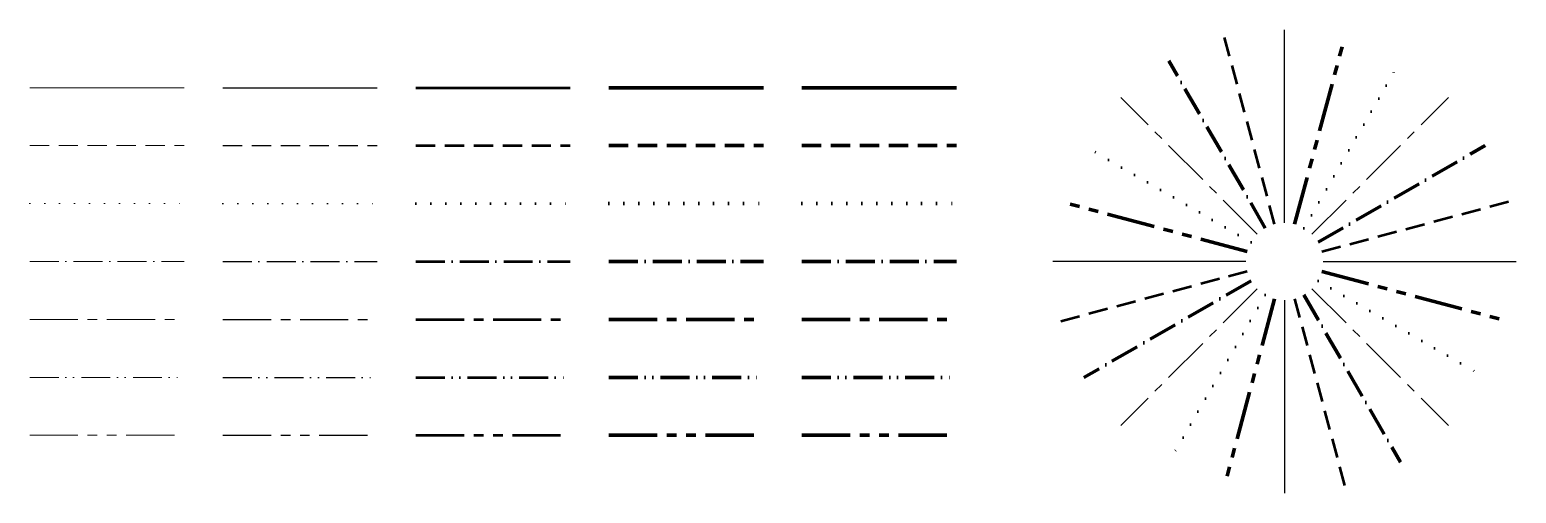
# Model space of a CAD drawing. Header units: millimetres. Extents: x 0 to 308, y -84 to 12.
import ezdxf

# ---------------------------------------------------------------- set-up
doc = ezdxf.new("R2010")
doc.units = ezdxf.units.MM
for name, pattern in [('CENTER', [16, 10, -2, 2, -2]), ('DASHDOT', [9, 6, -1.5, 0, -1.5]), ('DASHED', [6, 4, -2]), ('DIVIDE', [10.5, 6, -1.5, 0, -1.5, 0, -1.5]), ('DOTTED', [3, 0, -3]), ('PHANTOM', [20, 10, -2, 2, -2, 2, -2])]:
    doc.linetypes.add(name, pattern=pattern)
for name, color, linetype, true_color in [('Center', 7, 'CENTER', 0x3cc8c8), ('Continuous', 7, 'CONTINUOUS', 0xf25f5c), ('Dashdot', 7, 'DASHDOT', 0x6cc551), ('Dashed', 7, 'DASHED', 0xf79d3c), ('Divide', 7, 'DIVIDE', 0x4c8bf5), ('Dotted', 7, 'DOTTED', 0xf2d04b), ('Phantom', 7, 'PHANTOM', 0xb06af0)]:
    doc.layers.add(name, color=color, linetype=linetype, true_color=true_color)
doc.layers.add('Sunburst', color=7, linetype='CONTINUOUS')

msp = doc.modelspace()

# ---------------------------------------------------------------- linework, layer by layer
at = {"layer": 'Center', "lineweight": 13}
msp.add_line((0, -48), (32, -48), dxfattribs=at)
at = {"layer": 'Center', "lineweight": 25}
msp.add_line((40, -48), (72, -48), dxfattribs=at)
at = {"layer": 'Center', "lineweight": 50}
msp.add_line((80, -48), (112, -48), dxfattribs=at)
at = {"layer": 'Center', "lineweight": 100}
msp.add_line((120, -48), (152, -48), dxfattribs=at)
at = {"layer": 'Center', "lineweight": 211}
msp.add_line((160, -48), (192, -48), dxfattribs=at)
at = {"layer": 'Continuous', "lineweight": 13}
msp.add_line((0, 0), (32, 0), dxfattribs=at)
at = {"layer": 'Continuous', "lineweight": 25}
msp.add_line((40, 0), (72, 0), dxfattribs=at)
at = {"layer": 'Continuous', "lineweight": 50}
msp.add_line((80, 0), (112, 0), dxfattribs=at)
at = {"layer": 'Continuous', "lineweight": 100}
msp.add_line((120, 0), (152, 0), dxfattribs=at)
at = {"layer": 'Continuous', "lineweight": 211}
msp.add_line((160, 0), (192, 0), dxfattribs=at)
at = {"layer": 'Dashdot', "lineweight": 13}
msp.add_line((0, -36), (32, -36), dxfattribs=at)
at = {"layer": 'Dashdot', "lineweight": 25}
msp.add_line((40, -36), (72, -36), dxfattribs=at)
at = {"layer": 'Dashdot', "lineweight": 50}
msp.add_line((80, -36), (112, -36), dxfattribs=at)
at = {"layer": 'Dashdot', "lineweight": 100}
msp.add_line((120, -36), (152, -36), dxfattribs=at)
at = {"layer": 'Dashdot', "lineweight": 211}
msp.add_line((160, -36), (192, -36), dxfattribs=at)
at = {"layer": 'Dashed', "lineweight": 13}
msp.add_line((0, -12), (32, -12), dxfattribs=at)
at = {"layer": 'Dashed', "lineweight": 25}
msp.add_line((40, -12), (72, -12), dxfattribs=at)
at = {"layer": 'Dashed', "lineweight": 50}
msp.add_line((80, -12), (112, -12), dxfattribs=at)
at = {"layer": 'Dashed', "lineweight": 100}
msp.add_line((120, -12), (152, -12), dxfattribs=at)
at = {"layer": 'Dashed', "lineweight": 211}
msp.add_line((160, -12), (192, -12), dxfattribs=at)
at = {"layer": 'Divide', "lineweight": 13}
msp.add_line((0, -60), (32, -60), dxfattribs=at)
at = {"layer": 'Divide', "lineweight": 25}
msp.add_line((40, -60), (72, -60), dxfattribs=at)
at = {"layer": 'Divide', "lineweight": 50}
msp.add_line((80, -60), (112, -60), dxfattribs=at)
at = {"layer": 'Divide', "lineweight": 100}
msp.add_line((120, -60), (152, -60), dxfattribs=at)
at = {"layer": 'Divide', "lineweight": 211}
msp.add_line((160, -60), (192, -60), dxfattribs=at)
at = {"layer": 'Dotted', "lineweight": 13}
msp.add_line((0, -24), (32, -24), dxfattribs=at)
at = {"layer": 'Dotted', "lineweight": 25}
msp.add_line((40, -24), (72, -24), dxfattribs=at)
at = {"layer": 'Dotted', "lineweight": 50}
msp.add_line((80, -24), (112, -24), dxfattribs=at)
at = {"layer": 'Dotted', "lineweight": 100}
msp.add_line((120, -24), (152, -24), dxfattribs=at)
at = {"layer": 'Dotted', "lineweight": 211}
msp.add_line((160, -24), (192, -24), dxfattribs=at)
at = {"layer": 'Phantom', "lineweight": 13}
msp.add_line((0, -72), (32, -72), dxfattribs=at)
at = {"layer": 'Phantom', "lineweight": 25}
msp.add_line((40, -72), (72, -72), dxfattribs=at)
at = {"layer": 'Phantom', "lineweight": 50}
msp.add_line((80, -72), (112, -72), dxfattribs=at)
at = {"layer": 'Phantom', "lineweight": 100}
msp.add_line((120, -72), (152, -72), dxfattribs=at)
at = {"layer": 'Phantom', "lineweight": 211}
msp.add_line((160, -72), (192, -72), dxfattribs=at)
at = {"layer": 'Sunburst', "color": 7, "linetype": 'DASHED', "lineweight": 50, "true_color": 0x7cf254}
msp.add_line((257.929, -28.273), (247.577, 10.364), dxfattribs=at)
at = {"layer": 'Sunburst', "color": 7, "linetype": 'CONTINUOUS', "lineweight": 25, "true_color": 0xa3f254}
msp.add_line((260, -28), (260, 12), dxfattribs=at)
at = {"layer": 'Sunburst', "color": 7, "linetype": 'PHANTOM', "lineweight": 100, "true_color": 0xcaf254}
msp.add_line((262.071, -28.273), (272.423, 10.364), dxfattribs=at)
at = {"layer": 'Sunburst', "color": 7, "linetype": 'DASHDOT', "lineweight": 100, "true_color": 0x54f254}
msp.add_line((256, -29.072), (236, 5.569), dxfattribs=at)
at = {"layer": 'Sunburst', "color": 7, "linetype": 'DOTTED', "lineweight": 50, "true_color": 0xf2f254}
msp.add_line((264, -29.072), (284, 5.569), dxfattribs=at)
at = {"layer": 'Sunburst', "color": 7, "linetype": 'CENTER', "lineweight": 25, "true_color": 0x54f27c}
msp.add_line((254.343, -30.343), (226.059, -2.059), dxfattribs=at)
at = {"layer": 'Sunburst', "color": 7, "linetype": 'CENTER', "lineweight": 25, "true_color": 0xf2ca54}
msp.add_line((265.657, -30.343), (293.941, -2.059), dxfattribs=at)
at = {"layer": 'Sunburst', "color": 7, "linetype": 'DOTTED', "lineweight": 50, "true_color": 0x54f2a3}
msp.add_line((253.072, -32), (218.431, -12), dxfattribs=at)
at = {"layer": 'Sunburst', "color": 7, "linetype": 'DASHDOT', "lineweight": 100, "true_color": 0xf2a354}
msp.add_line((266.928, -32), (301.569, -12), dxfattribs=at)
at = {"layer": 'Sunburst', "color": 7, "linetype": 'PHANTOM', "lineweight": 100, "true_color": 0x54f2ca}
msp.add_line((252.273, -33.929), (213.636, -23.577), dxfattribs=at)
at = {"layer": 'Sunburst', "color": 7, "linetype": 'DASHED', "lineweight": 50, "true_color": 0xf27c54}
msp.add_line((267.727, -33.929), (306.364, -23.577), dxfattribs=at)
at = {"layer": 'Sunburst', "color": 7, "linetype": 'CONTINUOUS', "lineweight": 25, "true_color": 0x54f2f2}
msp.add_line((252, -36), (212, -36), dxfattribs=at)
at = {"layer": 'Sunburst', "color": 7, "linetype": 'CONTINUOUS', "lineweight": 25, "true_color": 0xf25454}
msp.add_line((268, -36), (308, -36), dxfattribs=at)
at = {"layer": 'Sunburst', "color": 7, "linetype": 'DASHED', "lineweight": 50, "true_color": 0x54caf2}
msp.add_line((252.273, -38.071), (213.636, -48.423), dxfattribs=at)
at = {"layer": 'Sunburst', "color": 7, "linetype": 'DASHDOT', "lineweight": 100, "true_color": 0x54a3f2}
msp.add_line((253.072, -40), (218.431, -60), dxfattribs=at)
at = {"layer": 'Sunburst', "color": 7, "linetype": 'DOTTED', "lineweight": 50, "true_color": 0xf254a3}
msp.add_line((266.928, -40), (301.569, -60), dxfattribs=at)
at = {"layer": 'Sunburst', "color": 7, "linetype": 'PHANTOM', "lineweight": 100, "true_color": 0xf2547c}
msp.add_line((267.727, -38.071), (306.364, -48.423), dxfattribs=at)
at = {"layer": 'Sunburst', "color": 7, "linetype": 'CENTER', "lineweight": 25, "true_color": 0x547cf2}
msp.add_line((254.343, -41.657), (226.059, -69.941), dxfattribs=at)
at = {"layer": 'Sunburst', "color": 7, "linetype": 'DOTTED', "lineweight": 50, "true_color": 0x5454f2}
msp.add_line((256, -42.928), (236, -77.569), dxfattribs=at)
at = {"layer": 'Sunburst', "color": 7, "linetype": 'DASHDOT', "lineweight": 100, "true_color": 0xf254f2}
msp.add_line((264, -42.928), (284, -77.569), dxfattribs=at)
at = {"layer": 'Sunburst', "color": 7, "linetype": 'CENTER', "lineweight": 25, "true_color": 0xf254ca}
msp.add_line((265.657, -41.657), (293.941, -69.941), dxfattribs=at)
at = {"layer": 'Sunburst', "color": 7, "linetype": 'PHANTOM', "lineweight": 100, "true_color": 0x7c54f2}
msp.add_line((257.929, -43.727), (247.577, -82.364), dxfattribs=at)
at = {"layer": 'Sunburst', "color": 7, "linetype": 'CONTINUOUS', "lineweight": 25, "true_color": 0xa354f2}
msp.add_line((260, -44), (260, -84), dxfattribs=at)
at = {"layer": 'Sunburst', "color": 7, "linetype": 'DASHED', "lineweight": 50, "true_color": 0xca54f2}
msp.add_line((262.071, -43.727), (272.423, -82.364), dxfattribs=at)

doc.saveas('drawing.dxf')
